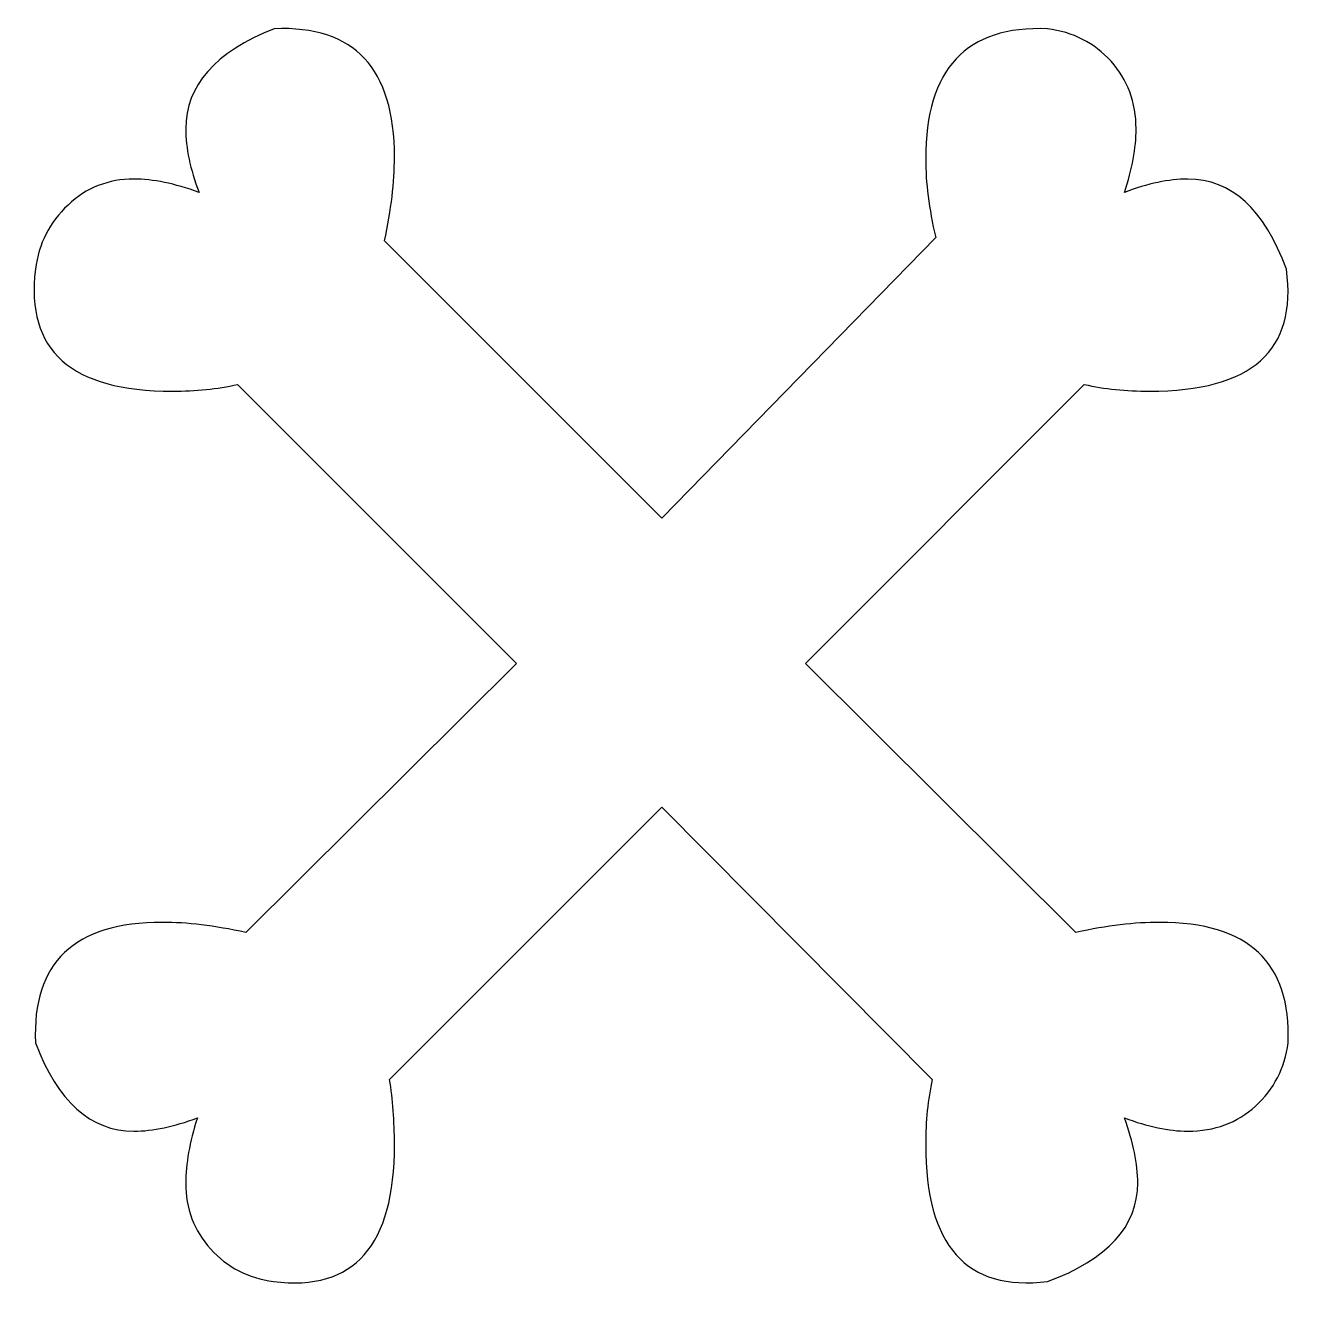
# Model space of a CAD drawing. Header units: centimetres. Extents: x -10.6 to 10.6, y -10.6 to 10.5.
import ezdxf

# ---------------------------------------------------------------- set-up
doc = ezdxf.new("R2010")
doc.units = ezdxf.units.CM
doc.header["$MEASUREMENT"] = 0
doc.layers.add('Layer 1', color=7, linetype='Continuous')

msp = doc.modelspace()

# ---------------------------------------------------------------- linework, layer by layer
at = {"layer": 'Layer 1'}
msp.add_open_spline([(8.31894, -4.45659), (9.8055, -4.45659), (10.52096, -5.12707), (10.46564, -6.4651), (10.46564, -6.4651), (10.40997, -6.89256), (10.22889, -7.24522), (9.92279, -7.52388), (9.92279, -7.52388), (9.61643, -7.80312), (9.23887, -7.94229), (8.79196, -7.94229), (8.79196, -7.94229), (8.4775, -7.94229), (8.12381, -7.86781), (7.7332, -7.71999), (7.7332, -7.71999), (7.88245, -8.12869), (7.95587, -8.4904), (7.95587, -8.80695), (7.95587, -8.80695), (7.95587, -9.53141), (7.4543, -10.0802), (6.45021, -10.45208), (6.45021, -10.45208), (5.09372, -10.61935), (4.41583, -9.85626), (4.41583, -8.16589), (4.41583, -8.16589), (4.41583, -7.77494), (4.45271, -7.41228), (4.52582, -7.07769), (4.52582, -7.07769), (4.52582, -7.07769), (0.00917, -2.53286), (0.00917, -2.53286), (0.00917, -2.53286), (0.00917, -2.53286), (-4.53357, -7.07768), (-4.53357, -7.07768), (-4.53357, -7.07768), (-4.47925, -7.41188), (-4.45205, -7.77494), (-4.45205, -8.16588), (-4.45205, -8.16588), (-4.45205, -9.85596), (-5.12391, -10.6196), (-6.47103, -10.45207), (-6.47103, -10.45207), (-6.89444, -10.39603), (-7.24446, -10.21532), (-7.5214, -9.90922), (-7.5214, -9.90922), (-7.79794, -9.60146), (-7.9374, -9.23466), (-7.9374, -8.80694), (-7.9374, -8.80694), (-7.9374, -8.4901), (-7.87271, -8.12897), (-7.74261, -7.71998), (-7.74261, -7.71998), (-8.13152, -7.86783), (-8.48519, -7.94228), (-8.80102, -7.94228), (-8.80102, -7.94228), (-9.52585, -7.94228), (-10.07364, -7.45008), (-10.44612, -6.46508), (-10.44612, -6.46508), (-10.50144, -5.12671), (-9.79572, -4.45657), (-8.32662, -4.45657), (-8.32662, -4.45657), (-7.91863, -4.45657), (-7.45397, -4.51324), (-6.93364, -4.62384), (-6.93364, -4.62384), (-6.93364, -4.62384), (-2.41665, -0.13439), (-2.41665, -0.13439), (-2.41665, -0.13439), (-2.41665, -0.13439), (-7.0718, 4.52165), (-7.0718, 4.52165), (-7.0718, 4.52165), (-7.40772, 4.44624), (-7.76948, 4.40968), (-8.16, 4.40968), (-8.16, 4.40968), (-9.85106, 4.41002), (-10.61279, 5.08659), (-10.44616, 6.44538), (-10.44616, 6.44538), (-10.3915, 6.87284), (-10.20952, 7.23021), (-9.90207, 7.51721), (-9.90207, 7.51721), (-9.5956, 7.80621), (-9.22921, 7.95099), (-8.80106, 7.95099), (-8.80106, 7.95099), (-8.48523, 7.95099), (-8.12317, 7.87656), (-7.71283, 7.72641), (-7.71283, 7.72641), (-7.86301, 8.11799), (-7.93741, 8.47068), (-7.93741, 8.78715), (-7.93741, 8.78715), (-7.93741, 9.51097), (-7.44454, 10.06985), (-6.45929, 10.45974), (-6.45929, 10.45974), (-5.12026, 10.51477), (-4.45203, 9.80029), (-4.45203, 8.31312), (-4.45203, 8.31312), (-4.45203, 7.90307), (-4.50672, 7.43939), (-4.61869, 6.91845), (-4.61869, 6.91845), (-4.61869, 6.91845), (0.00917, 2.29116), (0.00917, 2.29116), (0.00917, 2.29116), (0.00917, 2.29116), (4.58278, 6.97511), (4.58278, 6.97511), (4.58278, 6.97511), (4.47152, 7.4585), (4.41583, 7.89567), (4.41583, 8.2853), (4.41583, 8.2853), (4.41583, 9.79059), (5.09338, 10.51441), (6.45021, 10.45975), (6.45021, 10.45975), (6.87831, 10.40445), (7.23068, 10.22337), (7.50997, 9.91627), (7.50997, 9.91627), (7.78924, 9.60988), (7.9287, 9.2337), (7.9287, 8.78716), (7.9287, 8.78716), (7.9287, 8.47104), (7.86364, 8.118), (7.73323, 7.72642), (7.73323, 7.72642), (8.12381, 7.8766), (8.47721, 7.951), (8.79199, 7.951), (8.79199, 7.951), (9.51719, 7.951), (10.06569, 7.44914), (10.43712, 6.44541), (10.43712, 6.44541), (10.62423, 5.08696), (9.86123, 4.40971), (8.15104, 4.40971), (8.15104, 4.40971), (7.76081, 4.41005), (7.39867, 4.44628), (7.06408, 4.52203), (7.06408, 4.52203), (7.06408, 4.52203), (2.40767, -0.13443), (2.40767, -0.13443), (2.40767, -0.13443), (2.40767, -0.13443), (6.92458, -4.62388), (6.92458, -4.62388), (6.92458, -4.62388), (7.44491, -4.51289), (7.90957, -4.45659), (8.31894, -4.45659)], degree=3, knots=[0, 0, 0, 0, 0.02222222, 0.02222222, 0.02222222, 0.02222222, 0.04444444, 0.04444444, 0.04444444, 0.04444444, 0.06666667, 0.06666667, 0.06666667, 0.06666667, 0.08888889, 0.08888889, 0.08888889, 0.08888889, 0.11111111, 0.11111111, 0.11111111, 0.11111111, 0.13333333, 0.13333333, 0.13333333, 0.13333333, 0.15555556, 0.15555556, 0.15555556, 0.15555556, 0.17777778, 0.17777778, 0.17777778, 0.17777778, 0.2, 0.2, 0.2, 0.2, 0.22222222, 0.22222222, 0.22222222, 0.22222222, 0.24444444, 0.24444444, 0.24444444, 0.24444444, 0.26666667, 0.26666667, 0.26666667, 0.26666667, 0.28888889, 0.28888889, 0.28888889, 0.28888889, 0.31111111, 0.31111111, 0.31111111, 0.31111111, 0.33333333, 0.33333333, 0.33333333, 0.33333333, 0.35555556, 0.35555556, 0.35555556, 0.35555556, 0.37777778, 0.37777778, 0.37777778, 0.37777778, 0.4, 0.4, 0.4, 0.4, 0.42222222, 0.42222222, 0.42222222, 0.42222222, 0.44444444, 0.44444444, 0.44444444, 0.44444444, 0.46666667, 0.46666667, 0.46666667, 0.46666667, 0.48888889, 0.48888889, 0.48888889, 0.48888889, 0.51111111, 0.51111111, 0.51111111, 0.51111111, 0.53333333, 0.53333333, 0.53333333, 0.53333333, 0.55555556, 0.55555556, 0.55555556, 0.55555556, 0.57777778, 0.57777778, 0.57777778, 0.57777778, 0.6, 0.6, 0.6, 0.6, 0.62222222, 0.62222222, 0.62222222, 0.62222222, 0.64444444, 0.64444444, 0.64444444, 0.64444444, 0.66666667, 0.66666667, 0.66666667, 0.66666667, 0.68888889, 0.68888889, 0.68888889, 0.68888889, 0.71111111, 0.71111111, 0.71111111, 0.71111111, 0.73333333, 0.73333333, 0.73333333, 0.73333333, 0.75555556, 0.75555556, 0.75555556, 0.75555556, 0.77777778, 0.77777778, 0.77777778, 0.77777778, 0.8, 0.8, 0.8, 0.8, 0.82222222, 0.82222222, 0.82222222, 0.82222222, 0.84444444, 0.84444444, 0.84444444, 0.84444444, 0.86666667, 0.86666667, 0.86666667, 0.86666667, 0.88888889, 0.88888889, 0.88888889, 0.88888889, 0.91111111, 0.91111111, 0.91111111, 0.91111111, 0.93333333, 0.93333333, 0.93333333, 0.93333333, 0.95555556, 0.95555556, 0.95555556, 0.95555556, 1, 1, 1, 1], dxfattribs=at)

doc.saveas('drawing.dxf')
